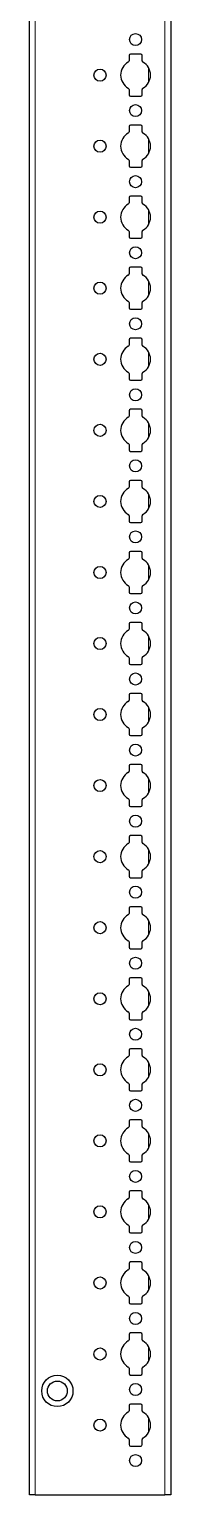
# Model space of a CAD drawing. Header units: millimetres. Extents: x -199 to 4466, y -2047 to 1507.
# Drawn here: x 4067 to 4116, y -852 to -336 of the extents above; entities that cross this region are included whole.
import ezdxf

# ---------------------------------------------------------------- set-up
doc = ezdxf.new("R2010")
doc.units = ezdxf.units.MM

msp = doc.modelspace()

# ---------------------------------------------------------------- linework, layer by layer
at = {"color": 7, "linetype": 'Continuous', "lineweight": 25}
for p, q in [((4066.69, -851.79), (4066.69, 847.21)), ((4116.39, 847.21), (4116.39, -851.79)), ((4101.74, -345.39), (4101.74, -347.27)), ((4105.84, -344.89), (4102.24, -344.89)), ((4106.34, -347.27), (4106.34, -345.39)), ((4101.74, -357.32), (4101.74, -359.19)), ((4102.24, -359.69), (4105.84, -359.69)), ((4106.34, -359.19), (4106.34, -357.32)), ((4101.74, -370.39), (4101.74, -372.27)), ((4105.84, -369.89), (4102.24, -369.89)), ((4106.34, -372.27), (4106.34, -370.39)), ((4101.74, -382.32), (4101.74, -384.19)), ((4102.24, -384.69), (4105.84, -384.69)), ((4106.34, -384.19), (4106.34, -382.32)), ((4101.74, -395.39), (4101.74, -397.27)), ((4105.84, -394.89), (4102.24, -394.89)), ((4106.34, -397.27), (4106.34, -395.39)), ((4101.74, -407.32), (4101.74, -409.19)), ((4106.34, -409.19), (4106.34, -407.32)), ((4102.24, -409.69), (4105.84, -409.69)), ((4101.74, -420.39), (4101.74, -422.27)), ((4105.84, -419.89), (4102.24, -419.89)), ((4106.34, -422.27), (4106.34, -420.39)), ((4101.74, -432.32), (4101.74, -434.19)), ((4106.34, -434.19), (4106.34, -432.32)), ((4102.24, -434.69), (4105.84, -434.69)), ((4101.74, -445.39), (4101.74, -447.27)), ((4105.84, -444.89), (4102.24, -444.89)), ((4106.34, -447.27), (4106.34, -445.39)), ((4101.74, -457.32), (4101.74, -459.19)), ((4106.34, -459.19), (4106.34, -457.32)), ((4102.24, -459.69), (4105.84, -459.69)), ((4101.74, -470.39), (4101.74, -472.27)), ((4105.84, -469.89), (4102.24, -469.89)), ((4106.34, -472.27), (4106.34, -470.39)), ((4101.74, -482.32), (4101.74, -484.19)), ((4106.34, -484.19), (4106.34, -482.32)), ((4102.24, -484.69), (4105.84, -484.69)), ((4105.84, -494.89), (4102.24, -494.89)), ((4101.74, -495.39), (4101.74, -497.27)), ((4106.34, -497.27), (4106.34, -495.39)), ((4101.74, -507.32), (4101.74, -509.19)), ((4102.24, -509.69), (4105.84, -509.69)), ((4106.34, -509.19), (4106.34, -507.32)), ((4101.74, -520.39), (4101.74, -522.27)), ((4105.84, -519.89), (4102.24, -519.89)), ((4106.34, -522.27), (4106.34, -520.39)), ((4101.74, -532.32), (4101.74, -534.19)), ((4102.24, -534.69), (4105.84, -534.69)), ((4106.34, -534.19), (4106.34, -532.32)), ((4101.74, -545.39), (4101.74, -547.27)), ((4105.84, -544.89), (4102.24, -544.89)), ((4106.34, -547.27), (4106.34, -545.39)), ((4101.74, -557.32), (4101.74, -559.19)), ((4102.24, -559.69), (4105.84, -559.69)), ((4106.34, -559.19), (4106.34, -557.32)), ((4101.74, -570.39), (4101.74, -572.27)), ((4105.84, -569.89), (4102.24, -569.89)), ((4106.34, -572.27), (4106.34, -570.39)), ((4101.74, -582.32), (4101.74, -584.19)), ((4106.34, -584.19), (4106.34, -582.32)), ((4102.24, -584.69), (4105.84, -584.69)), ((4101.74, -595.39), (4101.74, -597.27)), ((4105.84, -594.89), (4102.24, -594.89)), ((4106.34, -597.27), (4106.34, -595.39)), ((4101.74, -607.32), (4101.74, -609.19)), ((4106.34, -609.19), (4106.34, -607.32)), ((4102.24, -609.69), (4105.84, -609.69)), ((4101.74, -620.39), (4101.74, -622.27)), ((4105.84, -619.89), (4102.24, -619.89)), ((4106.34, -622.27), (4106.34, -620.39)), ((4101.74, -632.32), (4101.74, -634.19)), ((4106.34, -634.19), (4106.34, -632.32)), ((4102.24, -634.69), (4105.84, -634.69)), ((4101.74, -645.39), (4101.74, -647.27)), ((4105.84, -644.89), (4102.24, -644.89)), ((4106.34, -647.27), (4106.34, -645.39)), ((4101.74, -657.32), (4101.74, -659.19)), ((4102.24, -659.69), (4105.84, -659.69)), ((4106.34, -659.19), (4106.34, -657.32)), ((4105.84, -669.89), (4102.24, -669.89)), ((4101.74, -670.39), (4101.74, -672.27)), ((4106.34, -672.27), (4106.34, -670.39)), ((4101.74, -682.32), (4101.74, -684.19)), ((4102.24, -684.69), (4105.84, -684.69)), ((4106.34, -684.19), (4106.34, -682.32)), ((4101.74, -695.39), (4101.74, -697.27)), ((4105.84, -694.89), (4102.24, -694.89)), ((4106.34, -697.27), (4106.34, -695.39)), ((4101.74, -707.32), (4101.74, -709.19)), ((4102.24, -709.69), (4105.84, -709.69)), ((4106.34, -709.19), (4106.34, -707.32)), ((4101.74, -720.39), (4101.74, -722.27)), ((4105.84, -719.89), (4102.24, -719.89)), ((4106.34, -722.27), (4106.34, -720.39)), ((4101.74, -732.32), (4101.74, -734.19)), ((4102.24, -734.69), (4105.84, -734.69)), ((4106.34, -734.19), (4106.34, -732.32)), ((4101.74, -745.39), (4101.74, -747.27)), ((4105.84, -744.89), (4102.24, -744.89)), ((4106.34, -747.27), (4106.34, -745.39)), ((4101.74, -757.32), (4101.74, -759.19)), ((4106.34, -759.19), (4106.34, -757.32)), ((4102.24, -759.69), (4105.84, -759.69)), ((4101.74, -770.39), (4101.74, -772.27)), ((4105.84, -769.89), (4102.24, -769.89)), ((4106.34, -772.27), (4106.34, -770.39)), ((4101.74, -782.32), (4101.74, -784.19)), ((4106.34, -784.19), (4106.34, -782.32)), ((4102.24, -784.69), (4105.84, -784.69)), ((4101.74, -795.39), (4101.74, -797.27)), ((4105.84, -794.89), (4102.24, -794.89)), ((4106.34, -797.27), (4106.34, -795.39)), ((4101.74, -807.32), (4101.74, -809.19)), ((4106.34, -809.19), (4106.34, -807.32)), ((4102.24, -809.69), (4105.84, -809.69)), ((4101.74, -820.39), (4101.74, -822.27)), ((4105.84, -819.89), (4102.24, -819.89)), ((4106.34, -822.27), (4106.34, -820.39)), ((4101.74, -832.32), (4101.74, -834.19)), ((4102.24, -834.69), (4105.84, -834.69)), ((4106.34, -834.19), (4106.34, -832.32)), ((4068.69, -851.79), (4066.69, -851.79)), ((4068.69, -851.79), (4114.39, -851.79)), ((4116.39, -851.79), (4114.39, -851.79))]:
    msp.add_line(p, q, dxfattribs=at)
at = {"color": 8, "linetype": 'Continuous', "lineweight": 18}
for p, q in [((4068.69, 847.21), (4068.69, -851.79)), ((4114.39, -851.79), (4114.39, 847.21)), ((4108.54, -355), (4108.54, -349.59)), ((4108.54, -380), (4108.54, -374.59)), ((4108.54, -405), (4108.54, -399.59)), ((4108.54, -430), (4108.54, -424.59)), ((4108.54, -455), (4108.54, -449.59)), ((4108.54, -480), (4108.54, -474.59)), ((4108.54, -505), (4108.54, -499.59)), ((4108.54, -530), (4108.54, -524.59)), ((4108.54, -555), (4108.54, -549.59)), ((4108.54, -580), (4108.54, -574.59)), ((4108.54, -605), (4108.54, -599.59)), ((4108.54, -630), (4108.54, -624.59)), ((4108.54, -655), (4108.54, -649.59)), ((4108.54, -680), (4108.54, -674.59)), ((4108.54, -705), (4108.54, -699.59)), ((4108.54, -730), (4108.54, -724.59)), ((4108.54, -755), (4108.54, -749.59)), ((4108.54, -780), (4108.54, -774.59)), ((4108.54, -805), (4108.54, -799.59)), ((4108.54, -830), (4108.54, -824.59))]:
    msp.add_line(p, q, dxfattribs=at)
at = {"color": 7, "linetype": 'Continuous', "lineweight": 25}
for centre, radius in [((4104.04, -339.79), 2.12), ((4091.54, -352.29), 2.13), ((4104.04, -364.79), 2.12), ((4091.54, -377.29), 2.13), ((4104.04, -389.79), 2.12), ((4091.54, -402.29), 2.13), ((4104.04, -414.79), 2.12), ((4091.54, -427.29), 2.13), ((4104.04, -439.79), 2.12), ((4091.54, -452.29), 2.13), ((4104.04, -464.79), 2.12), ((4091.54, -477.29), 2.12), ((4104.04, -489.79), 2.12), ((4091.54, -502.29), 2.12), ((4104.04, -514.79), 2.12), ((4091.54, -527.29), 2.13), ((4104.04, -539.79), 2.12), ((4091.54, -552.29), 2.13), ((4104.04, -564.79), 2.12), ((4091.54, -577.29), 2.13), ((4104.04, -589.79), 2.12), ((4091.54, -602.29), 2.13), ((4104.04, -614.79), 2.12), ((4091.54, -627.29), 2.13), ((4104.04, -639.79), 2.12), ((4091.54, -652.29), 2.13), ((4104.04, -664.79), 2.12), ((4091.54, -677.29), 2.13), ((4104.04, -689.79), 2.12), ((4091.54, -702.29), 2.13), ((4104.04, -714.79), 2.12), ((4091.54, -727.29), 2.13), ((4104.04, -739.79), 2.12), ((4091.54, -752.29), 2.13), ((4104.04, -764.79), 2.12), ((4091.54, -777.29), 2.13), ((4104.04, -789.79), 2.12), ((4091.54, -802.29), 2.13), ((4076.54, -815.29), 5.5), ((4076.54, -815.29), 3.5), ((4104.04, -814.79), 2.12), ((4091.54, -827.29), 2.13), ((4104.04, -839.79), 2.12)]:
    msp.add_circle(centre, radius, dxfattribs=at)
for centre, radius, start, end in [((4102.24, -345.39), 0.5, 90, 180), ((4105.84, -345.39), 0.5, 0, 90), ((4104.04, -352.29), 5.25, 119.1407, 240.8593), ((4101.24, -347.27), 0.5, 299.1407, 0), ((4106.84, -347.27), 0.5, 180, 240.8593), ((4104.04, -352.29), 5.25, 299.1407, 60.8593), ((4101.24, -357.32), 0.5, 0, 60.8593), ((4102.24, -359.19), 0.5, 180, 270), ((4105.84, -359.19), 0.5, 270, 0), ((4106.84, -357.32), 0.5, 119.1407, 180), ((4102.24, -370.39), 0.5, 90, 180), ((4105.84, -370.39), 0.5, 0, 90), ((4104.04, -377.29), 5.25, 119.1407, 240.8593), ((4101.24, -372.27), 0.5, 299.1407, 0), ((4106.84, -372.27), 0.5, 180, 240.8593), ((4104.04, -377.29), 5.25, 299.1407, 60.8593), ((4101.24, -382.32), 0.5, 0, 60.8593), ((4102.24, -384.19), 0.5, 180, 270), ((4105.84, -384.19), 0.5, 270, 0), ((4106.84, -382.32), 0.5, 119.1407, 180), ((4102.24, -395.39), 0.5, 90, 180), ((4105.84, -395.39), 0.5, 0, 90), ((4104.04, -402.29), 5.25, 119.1407, 240.8593), ((4101.24, -397.27), 0.5, 299.1407, 0), ((4106.84, -397.27), 0.5, 180, 240.8593), ((4104.04, -402.29), 5.25, 299.1407, 60.8593), ((4101.24, -407.32), 0.5, 0, 60.8593), ((4106.84, -407.32), 0.5, 119.1407, 180), ((4102.24, -409.19), 0.5, 180, 270), ((4105.84, -409.19), 0.5, 270, 0), ((4104.04, -427.29), 5.25, 119.1407, 240.8593), ((4101.24, -422.27), 0.5, 299.1407, 0), ((4102.24, -420.39), 0.5, 90, 180), ((4105.84, -420.39), 0.5, 0, 90), ((4106.84, -422.27), 0.5, 180, 240.8593), ((4104.04, -427.29), 5.25, 299.1407, 60.8593), ((4101.24, -432.32), 0.5, 0, 60.8593), ((4106.84, -432.32), 0.5, 119.1407, 180), ((4102.24, -434.19), 0.5, 180, 270), ((4105.84, -434.19), 0.5, 270, 0), ((4104.04, -452.29), 5.25, 119.1407, 240.8593), ((4101.24, -447.27), 0.5, 299.1407, 0), ((4102.24, -445.39), 0.5, 90, 180), ((4105.84, -445.39), 0.5, 0, 90), ((4106.84, -447.27), 0.5, 180, 240.8593), ((4104.04, -452.29), 5.25, 299.1407, 60.8593), ((4101.24, -457.32), 0.5, 0, 60.8593), ((4106.84, -457.32), 0.5, 119.1407, 180), ((4102.24, -459.19), 0.5, 180, 270), ((4105.84, -459.19), 0.5, 270, 0), ((4104.04, -477.29), 5.25, 119.1407, 240.8593), ((4101.24, -472.27), 0.5, 299.1407, 0), ((4102.24, -470.39), 0.5, 90, 180), ((4105.84, -470.39), 0.5, 0, 90), ((4106.84, -472.27), 0.5, 180, 240.8593), ((4104.04, -477.29), 5.25, 299.1407, 60.8593), ((4101.24, -482.32), 0.5, 0, 60.8593), ((4102.24, -484.19), 0.5, 180, 270), ((4105.84, -484.19), 0.5, 270, 0), ((4106.84, -482.32), 0.5, 119.1407, 180), ((4102.24, -495.39), 0.5, 90, 180), ((4105.84, -495.39), 0.5, 0, 90), ((4104.04, -502.29), 5.25, 119.1407, 240.8593), ((4101.24, -497.27), 0.5, 299.1407, 0), ((4106.84, -497.27), 0.5, 180, 240.8593), ((4104.04, -502.29), 5.25, 299.1407, 60.8593), ((4101.24, -507.32), 0.5, 0, 60.8593), ((4102.24, -509.19), 0.5, 180, 270), ((4105.84, -509.19), 0.5, 270, 0), ((4106.84, -507.32), 0.5, 119.1407, 180), ((4102.24, -520.39), 0.5, 90, 180), ((4105.84, -520.39), 0.5, 0, 90), ((4104.04, -527.29), 5.25, 119.1407, 240.8593), ((4101.24, -522.27), 0.5, 299.1407, 0), ((4106.84, -522.27), 0.5, 180, 240.8593), ((4104.04, -527.29), 5.25, 299.1407, 60.8593), ((4101.24, -532.32), 0.5, 0, 60.8593), ((4102.24, -534.19), 0.5, 180, 270), ((4105.84, -534.19), 0.5, 270, 0), ((4106.84, -532.32), 0.5, 119.1407, 180), ((4102.24, -545.39), 0.5, 90, 180), ((4105.84, -545.39), 0.5, 0, 90), ((4104.04, -552.29), 5.25, 119.1407, 240.8593), ((4101.24, -547.27), 0.5, 299.1407, 0), ((4106.84, -547.27), 0.5, 180, 240.8593), ((4104.04, -552.29), 5.25, 299.1407, 60.8593), ((4101.24, -557.32), 0.5, 0, 60.8593), ((4102.24, -559.19), 0.5, 180, 270), ((4105.84, -559.19), 0.5, 270, 0), ((4106.84, -557.32), 0.5, 119.1407, 180), ((4101.24, -572.27), 0.5, 299.1407, 0), ((4102.24, -570.39), 0.5, 90, 180), ((4105.84, -570.39), 0.5, 0, 90), ((4106.84, -572.27), 0.5, 180, 240.8593), ((4104.04, -577.29), 5.25, 119.1407, 240.8593), ((4104.04, -577.29), 5.25, 299.1407, 60.8593), ((4101.24, -582.32), 0.5, 0, 60.8593), ((4106.84, -582.32), 0.5, 119.1407, 180), ((4102.24, -584.19), 0.5, 180, 270), ((4105.84, -584.19), 0.5, 270, 0), ((4104.04, -602.29), 5.25, 119.1407, 240.8593), ((4101.24, -597.27), 0.5, 299.1407, 0), ((4102.24, -595.39), 0.5, 90, 180), ((4105.84, -595.39), 0.5, 0, 90), ((4106.84, -597.27), 0.5, 180, 240.8593), ((4104.04, -602.29), 5.25, 299.1407, 60.8593), ((4101.24, -607.32), 0.5, 0, 60.8593), ((4106.84, -607.32), 0.5, 119.1407, 180), ((4102.24, -609.19), 0.5, 180, 270), ((4105.84, -609.19), 0.5, 270, 0), ((4104.04, -627.29), 5.25, 119.1407, 240.8593), ((4101.24, -622.27), 0.5, 299.1407, 0), ((4102.24, -620.39), 0.5, 90, 180), ((4105.84, -620.39), 0.5, 0, 90), ((4106.84, -622.27), 0.5, 180, 240.8593), ((4104.04, -627.29), 5.25, 299.1407, 60.8593), ((4101.24, -632.32), 0.5, 0, 60.8593), ((4102.24, -634.19), 0.5, 180, 270), ((4105.84, -634.19), 0.5, 270, 0), ((4106.84, -632.32), 0.5, 119.1407, 180), ((4104.04, -652.29), 5.25, 119.1407, 240.8593), ((4101.24, -647.27), 0.5, 299.1407, 0), ((4102.24, -645.39), 0.5, 90, 180), ((4105.84, -645.39), 0.5, 0, 90), ((4106.84, -647.27), 0.5, 180, 240.8593), ((4104.04, -652.29), 5.25, 299.1407, 60.8593), ((4101.24, -657.32), 0.5, 0, 60.8593), ((4102.24, -659.19), 0.5, 180, 270), ((4105.84, -659.19), 0.5, 270, 0), ((4106.84, -657.32), 0.5, 119.1407, 180), ((4102.24, -670.39), 0.5, 90, 180), ((4105.84, -670.39), 0.5, 0, 90), ((4104.04, -677.29), 5.25, 119.1407, 240.8593), ((4101.24, -672.27), 0.5, 299.1407, 0), ((4106.84, -672.27), 0.5, 180, 240.8593), ((4104.04, -677.29), 5.25, 299.1407, 60.8593), ((4101.24, -682.32), 0.5, 0, 60.8593), ((4102.24, -684.19), 0.5, 180, 270), ((4105.84, -684.19), 0.5, 270, 0), ((4106.84, -682.32), 0.5, 119.1407, 180), ((4102.24, -695.39), 0.5, 90, 180), ((4105.84, -695.39), 0.5, 0, 90), ((4104.04, -702.29), 5.25, 119.1407, 240.8593), ((4101.24, -697.27), 0.5, 299.1407, 0), ((4106.84, -697.27), 0.5, 180, 240.8593), ((4104.04, -702.29), 5.25, 299.1407, 60.8593), ((4101.24, -707.32), 0.5, 0, 60.8593), ((4102.24, -709.19), 0.5, 180, 270), ((4105.84, -709.19), 0.5, 270, 0), ((4106.84, -707.32), 0.5, 119.1407, 180), ((4102.24, -720.39), 0.5, 90, 180), ((4105.84, -720.39), 0.5, 0, 90), ((4104.04, -727.29), 5.25, 119.1407, 240.8593), ((4101.24, -722.27), 0.5, 299.1407, 0), ((4106.84, -722.27), 0.5, 180, 240.8593), ((4104.04, -727.29), 5.25, 299.1407, 60.8593), ((4101.24, -732.32), 0.5, 0, 60.8593), ((4106.84, -732.32), 0.5, 119.1407, 180), ((4102.24, -734.19), 0.5, 180, 270), ((4105.84, -734.19), 0.5, 270, 0), ((4101.24, -747.27), 0.5, 299.1407, 0), ((4102.24, -745.39), 0.5, 90, 180), ((4105.84, -745.39), 0.5, 0, 90), ((4106.84, -747.27), 0.5, 180, 240.8593), ((4104.04, -752.29), 5.25, 119.1407, 240.8593), ((4104.04, -752.29), 5.25, 299.1407, 60.8593), ((4101.24, -757.32), 0.5, 0, 60.8593), ((4106.84, -757.32), 0.5, 119.1407, 180), ((4102.24, -759.19), 0.5, 180, 270), ((4105.84, -759.19), 0.5, 270, 0), ((4104.04, -777.29), 5.25, 119.1407, 240.8593), ((4101.24, -772.27), 0.5, 299.1407, 0), ((4102.24, -770.39), 0.5, 90, 180), ((4105.84, -770.39), 0.5, 0, 90), ((4106.84, -772.27), 0.5, 180, 240.8593), ((4104.04, -777.29), 5.25, 299.1407, 60.8593), ((4101.24, -782.32), 0.5, 0, 60.8593), ((4106.84, -782.32), 0.5, 119.1407, 180), ((4102.24, -784.19), 0.5, 180, 270), ((4105.84, -784.19), 0.5, 270, 0), ((4104.04, -802.29), 5.25, 119.1407, 240.8593), ((4101.24, -797.27), 0.5, 299.1407, 0), ((4102.24, -795.39), 0.5, 90, 180), ((4105.84, -795.39), 0.5, 0, 90), ((4106.84, -797.27), 0.5, 180, 240.8593), ((4104.04, -802.29), 5.25, 299.1407, 60.8593), ((4101.24, -807.32), 0.5, 0, 60.8593), ((4102.24, -809.19), 0.5, 180, 270), ((4105.84, -809.19), 0.5, 270, 0), ((4106.84, -807.32), 0.5, 119.1407, 180), ((4104.04, -827.29), 5.25, 119.1407, 240.8593), ((4101.24, -822.27), 0.5, 299.1407, 0), ((4102.24, -820.39), 0.5, 90, 180), ((4105.84, -820.39), 0.5, 0, 90), ((4106.84, -822.27), 0.5, 180, 240.8593), ((4104.04, -827.29), 5.25, 299.1407, 60.8593), ((4101.24, -832.32), 0.5, 0, 60.8593), ((4102.24, -834.19), 0.5, 180, 270), ((4105.84, -834.19), 0.5, 270, 0), ((4106.84, -832.32), 0.5, 119.1407, 180)]:
    msp.add_arc(centre, radius, start, end, dxfattribs=at)

doc.saveas('drawing.dxf')
